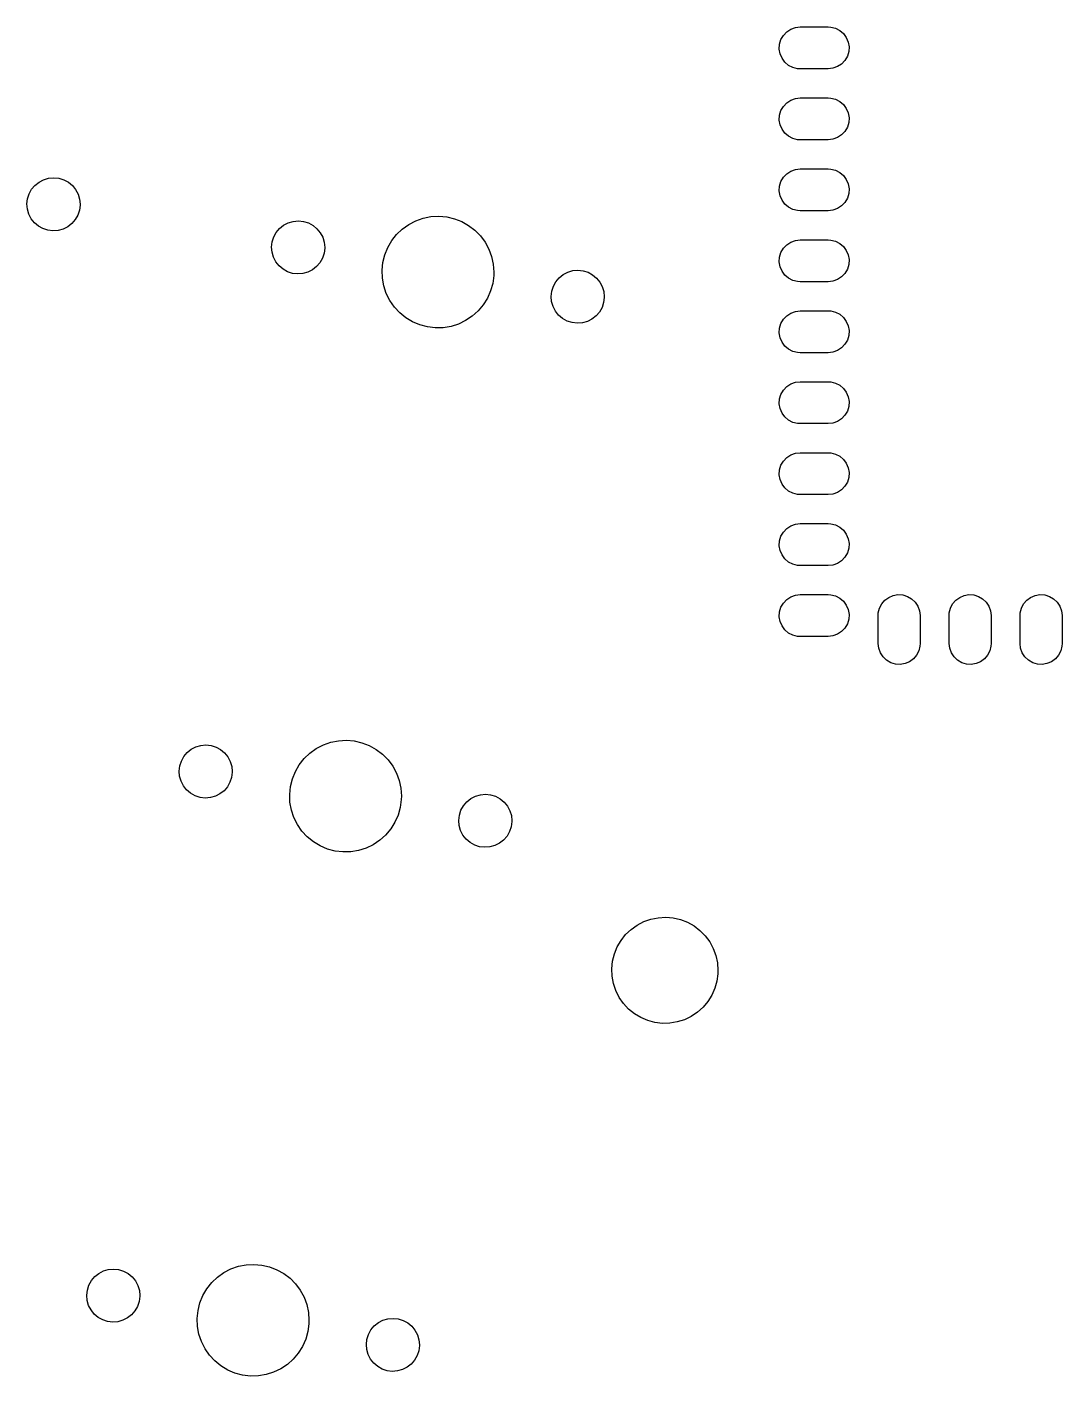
# Model space of a CAD drawing. Extents: x -68 to 324, y -171 to -29.
# Drawn here: x 130.84 to 167.88, y -102.15 to -53.86 of the extents above; entities that cross this region are included whole.
import ezdxf

# ---------------------------------------------------------------- set-up
doc = ezdxf.new("R2010")
doc.units = 0
doc.layers.add('BLACK', color=7, linetype='CONTINUOUS')

msp = doc.modelspace()

# ---------------------------------------------------------------- linework, layer by layer
at = {"layer": 'BLACK', "linetype": 'CONTINUOUS'}
for p, q in [((157.911, -54.1607), (158.031, -54.0346)), ((158.031, -54.0346), (158.176, -53.9394)), ((158.176, -53.9394), (158.339, -53.8801)), ((158.339, -53.8801), (158.512, -53.86)), ((158.512, -53.86), (159.512, -53.86)), ((159.512, -53.86), (159.605, -53.8658)), ((159.605, -53.8658), (159.773, -53.907)), ((159.773, -53.907), (159.928, -53.986)), ((159.928, -53.986), (160.061, -54.0985)), ((157.763, -54.6506), (157.774, -54.4772)), ((157.774, -54.4772), (157.824, -54.3109)), ((157.824, -54.3109), (157.911, -54.1607)), ((160.061, -54.0985), (160.163, -54.2384)), ((160.163, -54.2384), (160.231, -54.3982)), ((160.231, -54.3982), (160.261, -54.5694)), ((160.261, -54.5694), (160.25, -54.7428)), ((157.793, -54.8218), (157.763, -54.6506)), ((157.861, -54.9816), (157.793, -54.8218)), ((157.963, -55.1215), (157.861, -54.9816)), ((160.2, -54.9091), (160.113, -55.0593)), ((160.25, -54.7428), (160.2, -54.9091)), ((158.096, -55.234), (157.963, -55.1215)), ((158.251, -55.313), (158.096, -55.234)), ((158.419, -55.3542), (158.251, -55.313)), ((158.512, -55.36), (158.419, -55.3542)), ((159.512, -55.36), (158.512, -55.36)), ((159.685, -55.3399), (159.512, -55.36)), ((159.848, -55.2806), (159.685, -55.3399)), ((159.993, -55.1854), (159.848, -55.2806)), ((160.113, -55.0593), (159.993, -55.1854)), ((158.031, -56.5746), (158.176, -56.4794)), ((158.176, -56.4794), (158.339, -56.4201)), ((158.339, -56.4201), (158.512, -56.4)), ((158.512, -56.4), (159.512, -56.4)), ((159.512, -56.4), (159.605, -56.4058)), ((159.605, -56.4058), (159.773, -56.447)), ((159.773, -56.447), (159.928, -56.526)), ((157.774, -57.0172), (157.824, -56.8509)), ((157.824, -56.8509), (157.911, -56.7007)), ((157.911, -56.7007), (158.031, -56.5746)), ((159.928, -56.526), (160.061, -56.6385)), ((160.061, -56.6385), (160.163, -56.7784)), ((160.163, -56.7784), (160.231, -56.9382)), ((160.231, -56.9382), (160.261, -57.1094)), ((157.763, -57.1906), (157.774, -57.0172)), ((157.793, -57.3618), (157.763, -57.1906)), ((157.861, -57.5216), (157.793, -57.3618)), ((160.2, -57.4491), (160.113, -57.5993)), ((160.25, -57.2828), (160.2, -57.4491)), ((160.261, -57.1094), (160.25, -57.2828)), ((157.963, -57.6615), (157.861, -57.5216)), ((158.096, -57.774), (157.963, -57.6615)), ((158.251, -57.853), (158.096, -57.774)), ((158.419, -57.8942), (158.251, -57.853)), ((158.512, -57.9), (158.419, -57.8942)), ((159.512, -57.9), (158.512, -57.9)), ((159.685, -57.8799), (159.512, -57.9)), ((159.848, -57.8206), (159.685, -57.8799)), ((159.993, -57.7254), (159.848, -57.8206)), ((160.113, -57.5993), (159.993, -57.7254)), ((131.27, -59.4127), (131.434, -59.3268)), ((131.434, -59.3268), (131.612, -59.2744)), ((131.612, -59.2744), (131.797, -59.2576)), ((131.797, -59.2576), (131.981, -59.277)), ((131.981, -59.277), (132.158, -59.3318)), ((132.158, -59.3318), (132.321, -59.42)), ((157.774, -59.5572), (157.824, -59.3909)), ((157.824, -59.3909), (157.911, -59.2407)), ((157.911, -59.2407), (158.031, -59.1146)), ((158.031, -59.1146), (158.176, -59.0194)), ((158.176, -59.0194), (158.339, -58.9601)), ((158.339, -58.9601), (158.512, -58.94)), ((158.512, -58.94), (159.512, -58.94)), ((159.512, -58.94), (159.605, -58.9458)), ((159.605, -58.9458), (159.773, -58.987)), ((159.773, -58.987), (159.928, -59.066)), ((159.928, -59.066), (160.061, -59.1785)), ((160.061, -59.1785), (160.163, -59.3184)), ((160.163, -59.3184), (160.231, -59.4782)), ((130.861, -60.0101), (130.917, -59.8334)), ((130.917, -59.8334), (131.006, -59.6709)), ((131.006, -59.6709), (131.126, -59.5289)), ((131.126, -59.5289), (131.27, -59.4127)), ((132.321, -59.42), (132.464, -59.5382)), ((132.464, -59.5382), (132.582, -59.6819)), ((132.582, -59.6819), (132.669, -59.8456)), ((132.669, -59.8456), (132.722, -60.0231)), ((157.763, -59.7306), (157.774, -59.5572)), ((157.793, -59.9018), (157.763, -59.7306)), ((160.25, -59.8228), (160.2, -59.9891)), ((160.231, -59.4782), (160.261, -59.6494)), ((160.261, -59.6494), (160.25, -59.8228)), ((130.84, -60.1943), (130.861, -60.0101)), ((130.856, -60.3791), (130.84, -60.1943)), ((132.74, -60.2341), (132.717, -60.4181)), ((132.722, -60.0231), (132.74, -60.2076)), ((132.74, -60.2076), (132.74, -60.2341)), ((157.861, -60.0616), (157.793, -59.9018)), ((157.963, -60.2015), (157.861, -60.0616)), ((158.096, -60.314), (157.963, -60.2015)), ((158.251, -60.393), (158.096, -60.314)), ((159.848, -60.3606), (159.685, -60.4199)), ((159.993, -60.2654), (159.848, -60.3606)), ((160.113, -60.1393), (159.993, -60.2654)), ((160.2, -59.9891), (160.113, -60.1393)), ((130.907, -60.5573), (130.856, -60.3791)), ((130.992, -60.7222), (130.907, -60.5573)), ((131.107, -60.8675), (130.992, -60.7222)), ((132.567, -60.7552), (132.445, -60.8956)), ((132.658, -60.594), (132.567, -60.7552)), ((132.717, -60.4181), (132.658, -60.594)), ((140.189, -60.8705), (140.367, -60.8182)), ((140.367, -60.8182), (140.552, -60.8014)), ((140.552, -60.8014), (140.736, -60.8207)), ((140.736, -60.8207), (140.913, -60.8756)), ((144.503, -60.9282), (144.754, -60.798)), ((144.754, -60.798), (145.02, -60.7044)), ((145.02, -60.7044), (145.297, -60.6492)), ((145.297, -60.6492), (145.579, -60.6337)), ((145.579, -60.6337), (145.861, -60.6581)), ((145.861, -60.6581), (146.136, -60.7219)), ((146.136, -60.7219), (146.4, -60.8238)), ((146.4, -60.8238), (146.646, -60.9619)), ((158.419, -60.4342), (158.251, -60.393)), ((158.512, -60.44), (158.419, -60.4342)), ((159.512, -60.44), (158.512, -60.44)), ((159.685, -60.4199), (159.512, -60.44)), ((131.248, -60.9877), (131.107, -60.8675)), ((131.41, -61.0781), (131.248, -60.9877)), ((131.586, -61.1354), (131.41, -61.0781)), ((131.77, -61.1574), (131.586, -61.1354)), ((131.955, -61.1432), (131.77, -61.1574)), ((132.134, -61.0933), (131.955, -61.1432)), ((132.299, -61.0097), (132.134, -61.0933)), ((132.445, -60.8956), (132.299, -61.0097)), ((139.672, -61.3771), (139.761, -61.2146)), ((139.761, -61.2146), (139.88, -61.0726)), ((139.88, -61.0726), (140.025, -60.9564)), ((140.025, -60.9564), (140.189, -60.8705)), ((140.913, -60.8756), (141.076, -60.9637)), ((141.076, -60.9637), (141.219, -61.0819)), ((141.219, -61.0819), (141.336, -61.2256)), ((141.336, -61.2256), (141.423, -61.3893)), ((143.894, -61.5093), (144.069, -61.2874)), ((144.069, -61.2874), (144.273, -61.0924)), ((144.273, -61.0924), (144.503, -60.9282)), ((146.646, -60.9619), (146.871, -61.1332)), ((146.871, -61.1332), (147.069, -61.3346)), ((139.595, -61.7381), (139.616, -61.5538)), ((139.611, -61.9228), (139.595, -61.7381)), ((139.616, -61.5538), (139.672, -61.3771)), ((141.423, -61.3893), (141.477, -61.5668)), ((141.495, -61.7779), (141.472, -61.9618)), ((141.477, -61.5668), (141.495, -61.7513)), ((141.495, -61.7513), (141.495, -61.7779)), ((143.646, -62.0154), (143.752, -61.7536)), ((143.752, -61.7536), (143.894, -61.5093)), ((147.069, -61.3346), (147.237, -61.5618)), ((147.237, -61.5618), (147.371, -61.8104)), ((147.371, -61.8104), (147.469, -62.0755)), ((157.824, -61.9309), (157.911, -61.7807)), ((157.911, -61.7807), (158.031, -61.6546)), ((158.031, -61.6546), (158.176, -61.5594)), ((158.176, -61.5594), (158.339, -61.5001)), ((158.339, -61.5001), (158.512, -61.48)), ((158.512, -61.48), (159.512, -61.48)), ((159.512, -61.48), (159.605, -61.4858)), ((159.605, -61.4858), (159.773, -61.527)), ((159.773, -61.527), (159.928, -61.606)), ((159.928, -61.606), (160.061, -61.7185)), ((160.061, -61.7185), (160.163, -61.8584)), ((139.662, -62.1011), (139.611, -61.9228)), ((139.747, -62.266), (139.662, -62.1011)), ((139.862, -62.4113), (139.747, -62.266)), ((141.413, -62.1377), (141.321, -62.2989)), ((141.472, -61.9618), (141.413, -62.1377)), ((143.549, -62.5706), (143.578, -62.2896)), ((143.578, -62.2896), (143.646, -62.0154)), ((147.469, -62.0755), (147.528, -62.3517)), ((157.763, -62.2706), (157.774, -62.0972)), ((157.793, -62.4418), (157.763, -62.2706)), ((157.774, -62.0972), (157.824, -61.9309)), ((160.163, -61.8584), (160.231, -62.0182)), ((160.231, -62.0182), (160.261, -62.1894)), ((160.261, -62.1894), (160.25, -62.3628)), ((140.003, -62.5314), (139.862, -62.4113)), ((140.165, -62.6219), (140.003, -62.5314)), ((140.341, -62.6792), (140.165, -62.6219)), ((140.525, -62.7011), (140.341, -62.6792)), ((140.71, -62.6869), (140.525, -62.7011)), ((140.889, -62.637), (140.71, -62.6869)), ((141.054, -62.5534), (140.889, -62.637)), ((141.2, -62.4393), (141.054, -62.5534)), ((141.321, -62.2989), (141.2, -62.4393)), ((143.56, -62.8529), (143.549, -62.5706)), ((147.544, -62.759), (147.506, -63.039)), ((147.528, -62.3517), (147.548, -62.6335)), ((147.548, -62.6335), (147.544, -62.759)), ((149.886, -62.8368), (150.031, -62.7207)), ((150.031, -62.7207), (150.195, -62.6348)), ((150.195, -62.6348), (150.373, -62.5824)), ((150.373, -62.5824), (150.557, -62.5656)), ((150.557, -62.5656), (150.742, -62.585)), ((150.742, -62.585), (150.919, -62.6398)), ((150.919, -62.6398), (151.082, -62.728)), ((151.082, -62.728), (151.225, -62.8462)), ((157.861, -62.6016), (157.793, -62.4418)), ((157.963, -62.7415), (157.861, -62.6016)), ((158.096, -62.854), (157.963, -62.7415)), ((160.113, -62.6793), (159.993, -62.8054)), ((160.2, -62.5291), (160.113, -62.6793)), ((160.25, -62.3628), (160.2, -62.5291)), ((143.611, -63.1308), (143.56, -62.8529)), ((143.7, -63.3988), (143.611, -63.1308)), ((147.506, -63.039), (147.43, -63.3109)), ((149.622, -63.3181), (149.678, -63.1414)), ((149.678, -63.1414), (149.767, -62.9789)), ((149.767, -62.9789), (149.886, -62.8368)), ((151.225, -62.8462), (151.342, -62.9899)), ((151.342, -62.9899), (151.429, -63.1536)), ((151.429, -63.1536), (151.483, -63.3311)), ((158.251, -62.933), (158.096, -62.854)), ((158.419, -62.9742), (158.251, -62.933)), ((158.512, -62.98), (158.419, -62.9742)), ((159.512, -62.98), (158.512, -62.98)), ((159.685, -62.9599), (159.512, -62.98)), ((159.848, -62.9006), (159.685, -62.9599)), ((159.993, -62.8054), (159.848, -62.9006)), ((143.827, -63.6515), (143.7, -63.3988)), ((143.987, -63.884), (143.827, -63.6515)), ((147.316, -63.5693), (147.166, -63.809)), ((147.43, -63.3109), (147.316, -63.5693)), ((149.601, -63.5023), (149.622, -63.3181)), ((149.616, -63.6871), (149.601, -63.5023)), ((149.668, -63.8653), (149.616, -63.6871)), ((151.477, -63.7261), (151.419, -63.902)), ((151.5, -63.5421), (151.477, -63.7261)), ((151.483, -63.3311), (151.501, -63.5156)), ((151.501, -63.5156), (151.5, -63.5421)), ((144.179, -64.0914), (143.987, -63.884)), ((144.398, -64.2698), (144.179, -64.0914)), ((146.774, -64.2138), (146.539, -64.3707)), ((146.984, -64.0253), (146.774, -64.2138)), ((147.166, -63.809), (146.984, -64.0253)), ((149.752, -64.0302), (149.668, -63.8653)), ((149.867, -64.1755), (149.752, -64.0302)), ((150.009, -64.2957), (149.867, -64.1755)), ((151.206, -64.2036), (151.06, -64.3177)), ((151.327, -64.0632), (151.206, -64.2036)), ((151.419, -63.902), (151.327, -64.0632)), ((157.911, -64.3207), (158.031, -64.1946)), ((158.031, -64.1946), (158.176, -64.0994)), ((158.176, -64.0994), (158.339, -64.0401)), ((158.339, -64.0401), (158.512, -64.02)), ((158.512, -64.02), (159.512, -64.02)), ((159.512, -64.02), (159.605, -64.0258)), ((159.605, -64.0258), (159.773, -64.067)), ((159.773, -64.067), (159.928, -64.146)), ((159.928, -64.146), (160.061, -64.2585)), ((144.64, -64.4155), (144.398, -64.2698)), ((144.9, -64.5256), (144.64, -64.4155)), ((145.173, -64.598), (144.9, -64.5256)), ((145.454, -64.6312), (145.173, -64.598)), ((145.736, -64.6246), (145.454, -64.6312)), ((146.015, -64.5782), (145.736, -64.6246)), ((146.284, -64.493), (146.015, -64.5782)), ((146.539, -64.3707), (146.284, -64.493)), ((150.17, -64.3861), (150.009, -64.2957)), ((150.347, -64.4434), (150.17, -64.3861)), ((150.531, -64.4654), (150.347, -64.4434)), ((150.716, -64.4512), (150.531, -64.4654)), ((150.894, -64.4013), (150.716, -64.4512)), ((151.06, -64.3177), (150.894, -64.4013)), ((157.763, -64.8106), (157.774, -64.6372)), ((157.774, -64.6372), (157.824, -64.4709)), ((157.824, -64.4709), (157.911, -64.3207)), ((160.061, -64.2585), (160.163, -64.3984)), ((160.163, -64.3984), (160.231, -64.5582)), ((160.231, -64.5582), (160.261, -64.7294)), ((157.793, -64.9818), (157.763, -64.8106)), ((157.861, -65.1416), (157.793, -64.9818)), ((157.963, -65.2815), (157.861, -65.1416)), ((160.2, -65.0691), (160.113, -65.2193)), ((160.25, -64.9028), (160.2, -65.0691)), ((160.261, -64.7294), (160.25, -64.9028)), ((158.096, -65.394), (157.963, -65.2815)), ((158.251, -65.473), (158.096, -65.394)), ((158.419, -65.5142), (158.251, -65.473)), ((158.512, -65.52), (158.419, -65.5142)), ((159.512, -65.52), (158.512, -65.52)), ((159.685, -65.4999), (159.512, -65.52)), ((159.848, -65.4406), (159.685, -65.4999)), ((159.993, -65.3454), (159.848, -65.4406)), ((160.113, -65.2193), (159.993, -65.3454)), ((158.031, -66.7346), (158.176, -66.6394)), ((158.176, -66.6394), (158.339, -66.5801)), ((158.339, -66.5801), (158.512, -66.56)), ((158.512, -66.56), (159.512, -66.56)), ((159.512, -66.56), (159.605, -66.5658)), ((159.605, -66.5658), (159.773, -66.607)), ((159.773, -66.607), (159.928, -66.686)), ((157.774, -67.1772), (157.824, -67.0109)), ((157.824, -67.0109), (157.911, -66.8607)), ((157.911, -66.8607), (158.031, -66.7346)), ((159.928, -66.686), (160.061, -66.7985)), ((160.061, -66.7985), (160.163, -66.9384)), ((160.163, -66.9384), (160.231, -67.0982)), ((160.231, -67.0982), (160.261, -67.2694)), ((157.763, -67.3506), (157.774, -67.1772)), ((157.793, -67.5218), (157.763, -67.3506)), ((157.861, -67.6816), (157.793, -67.5218)), ((160.25, -67.4428), (160.2, -67.6091)), ((160.261, -67.2694), (160.25, -67.4428)), ((157.963, -67.8215), (157.861, -67.6816)), ((158.096, -67.934), (157.963, -67.8215)), ((158.251, -68.013), (158.096, -67.934)), ((158.419, -68.0542), (158.251, -68.013)), ((158.512, -68.06), (158.419, -68.0542)), ((159.512, -68.06), (158.512, -68.06)), ((159.685, -68.0399), (159.512, -68.06)), ((159.848, -67.9806), (159.685, -68.0399)), ((159.993, -67.8854), (159.848, -67.9806)), ((160.113, -67.7593), (159.993, -67.8854)), ((160.2, -67.6091), (160.113, -67.7593)), ((157.824, -69.5509), (157.911, -69.4007)), ((157.911, -69.4007), (158.031, -69.2746)), ((158.031, -69.2746), (158.176, -69.1794)), ((158.176, -69.1794), (158.339, -69.1201)), ((158.339, -69.1201), (158.512, -69.1)), ((158.512, -69.1), (159.512, -69.1)), ((159.512, -69.1), (159.605, -69.1058)), ((159.605, -69.1058), (159.773, -69.147)), ((159.773, -69.147), (159.928, -69.226)), ((159.928, -69.226), (160.061, -69.3385)), ((160.061, -69.3385), (160.163, -69.4784)), ((160.163, -69.4784), (160.231, -69.6382)), ((157.763, -69.8906), (157.774, -69.7172)), ((157.793, -70.0618), (157.763, -69.8906)), ((157.774, -69.7172), (157.824, -69.5509)), ((160.25, -69.9828), (160.2, -70.1491)), ((160.231, -69.6382), (160.261, -69.8094)), ((160.261, -69.8094), (160.25, -69.9828)), ((157.861, -70.2216), (157.793, -70.0618)), ((157.963, -70.3615), (157.861, -70.2216)), ((158.096, -70.474), (157.963, -70.3615)), ((158.251, -70.553), (158.096, -70.474)), ((159.993, -70.4254), (159.848, -70.5206)), ((160.113, -70.2993), (159.993, -70.4254)), ((160.2, -70.1491), (160.113, -70.2993)), ((158.419, -70.5942), (158.251, -70.553)), ((158.512, -70.6), (158.419, -70.5942)), ((159.512, -70.6), (158.512, -70.6)), ((159.685, -70.5799), (159.512, -70.6)), ((159.848, -70.5206), (159.685, -70.5799)), ((157.824, -72.0909), (157.911, -71.9407)), ((157.911, -71.9407), (158.031, -71.8146)), ((158.031, -71.8146), (158.176, -71.7194)), ((158.176, -71.7194), (158.339, -71.6601)), ((158.339, -71.6601), (158.512, -71.64)), ((158.512, -71.64), (159.512, -71.64)), ((159.512, -71.64), (159.605, -71.6458)), ((159.605, -71.6458), (159.773, -71.687)), ((159.773, -71.687), (159.928, -71.766)), ((159.928, -71.766), (160.061, -71.8785)), ((160.061, -71.8785), (160.163, -72.0184)), ((157.763, -72.4306), (157.774, -72.2572)), ((157.793, -72.6018), (157.763, -72.4306)), ((157.774, -72.2572), (157.824, -72.0909)), ((160.163, -72.0184), (160.231, -72.1782)), ((160.231, -72.1782), (160.261, -72.3494)), ((160.261, -72.3494), (160.25, -72.5228)), ((157.861, -72.7616), (157.793, -72.6018)), ((157.963, -72.9015), (157.861, -72.7616)), ((158.096, -73.014), (157.963, -72.9015)), ((160.113, -72.8393), (159.993, -72.9654)), ((160.2, -72.6891), (160.113, -72.8393)), ((160.25, -72.5228), (160.2, -72.6891)), ((158.251, -73.093), (158.096, -73.014)), ((158.419, -73.1342), (158.251, -73.093)), ((158.512, -73.14), (158.419, -73.1342)), ((159.512, -73.14), (158.512, -73.14)), ((159.685, -73.1199), (159.512, -73.14)), ((159.848, -73.0606), (159.685, -73.1199)), ((159.993, -72.9654), (159.848, -73.0606)), ((157.911, -74.4807), (158.031, -74.3546)), ((158.031, -74.3546), (158.176, -74.2594)), ((158.176, -74.2594), (158.339, -74.2001)), ((158.339, -74.2001), (158.512, -74.18)), ((158.512, -74.18), (159.512, -74.18)), ((159.512, -74.18), (159.605, -74.1858)), ((159.605, -74.1858), (159.773, -74.227)), ((159.773, -74.227), (159.928, -74.306)), ((159.928, -74.306), (160.061, -74.4185)), ((161.541, -74.3815), (161.68, -74.2785)), ((161.68, -74.2785), (161.84, -74.2105)), ((161.84, -74.2105), (162.011, -74.1811)), ((162.011, -74.1811), (162.185, -74.1919)), ((162.185, -74.1919), (162.351, -74.2422)), ((162.351, -74.2422), (162.501, -74.3295)), ((162.501, -74.3295), (162.627, -74.4489)), ((164.081, -74.3815), (164.22, -74.2785)), ((164.22, -74.2785), (164.38, -74.2105)), ((164.38, -74.2105), (164.551, -74.1811)), ((164.551, -74.1811), (164.725, -74.1919)), ((164.725, -74.1919), (164.891, -74.2422)), ((164.891, -74.2422), (165.041, -74.3295)), ((165.041, -74.3295), (165.167, -74.4489)), ((166.621, -74.3815), (166.76, -74.2785)), ((166.76, -74.2785), (166.92, -74.2105)), ((166.92, -74.2105), (167.091, -74.1811)), ((167.091, -74.1811), (167.265, -74.1919)), ((167.265, -74.1919), (167.431, -74.2422)), ((167.431, -74.2422), (167.581, -74.3295)), ((167.581, -74.3295), (167.707, -74.4489)), ((157.763, -74.9706), (157.774, -74.7972)), ((157.774, -74.7972), (157.824, -74.6309)), ((157.824, -74.6309), (157.911, -74.4807)), ((160.061, -74.4185), (160.163, -74.5584)), ((160.163, -74.5584), (160.231, -74.7182)), ((160.231, -74.7182), (160.261, -74.8894)), ((161.302, -74.93), (161.308, -74.8373)), ((161.308, -74.8373), (161.349, -74.6686)), ((161.349, -74.6686), (161.428, -74.5139)), ((161.428, -74.5139), (161.541, -74.3815)), ((162.627, -74.4489), (162.723, -74.5942)), ((162.723, -74.5942), (162.782, -74.7575)), ((162.782, -74.7575), (162.802, -74.93)), ((163.842, -74.93), (163.848, -74.8373)), ((163.848, -74.8373), (163.889, -74.6686)), ((163.889, -74.6686), (163.968, -74.5139)), ((163.968, -74.5139), (164.081, -74.3815)), ((165.167, -74.4489), (165.263, -74.5942)), ((165.263, -74.5942), (165.322, -74.7575)), ((165.322, -74.7575), (165.342, -74.93)), ((166.382, -74.93), (166.388, -74.8373)), ((166.388, -74.8373), (166.429, -74.6686)), ((166.429, -74.6686), (166.508, -74.5139)), ((166.508, -74.5139), (166.621, -74.3815)), ((167.707, -74.4489), (167.803, -74.5942)), ((167.803, -74.5942), (167.862, -74.7575)), ((167.862, -74.7575), (167.882, -74.93)), ((157.793, -75.1418), (157.763, -74.9706)), ((157.861, -75.3016), (157.793, -75.1418)), ((157.963, -75.4415), (157.861, -75.3016)), ((160.2, -75.2291), (160.113, -75.3793)), ((160.25, -75.0628), (160.2, -75.2291)), ((160.261, -74.8894), (160.25, -75.0628)), ((161.302, -75.93), (161.302, -74.93)), ((162.802, -74.93), (162.802, -75.93)), ((163.842, -75.93), (163.842, -74.93)), ((165.342, -74.93), (165.342, -75.93)), ((166.382, -75.93), (166.382, -74.93)), ((167.882, -74.93), (167.882, -75.93)), ((158.096, -75.554), (157.963, -75.4415)), ((158.251, -75.633), (158.096, -75.554)), ((158.419, -75.6742), (158.251, -75.633)), ((158.512, -75.68), (158.419, -75.6742)), ((159.512, -75.68), (158.512, -75.68)), ((159.685, -75.6599), (159.512, -75.68)), ((159.848, -75.6006), (159.685, -75.6599)), ((159.993, -75.5054), (159.848, -75.6006)), ((160.113, -75.3793), (159.993, -75.5054)), ((161.322, -76.1025), (161.302, -75.93)), ((161.381, -76.2658), (161.322, -76.1025)), ((161.477, -76.4111), (161.381, -76.2658)), ((162.755, -76.1914), (162.676, -76.3461)), ((162.796, -76.0227), (162.755, -76.1914)), ((162.802, -75.93), (162.796, -76.0227)), ((163.862, -76.1025), (163.842, -75.93)), ((163.921, -76.2658), (163.862, -76.1025)), ((164.017, -76.4111), (163.921, -76.2658)), ((165.295, -76.1914), (165.216, -76.3461)), ((165.336, -76.0227), (165.295, -76.1914)), ((165.342, -75.93), (165.336, -76.0227)), ((166.402, -76.1025), (166.382, -75.93)), ((166.461, -76.2658), (166.402, -76.1025)), ((166.557, -76.4111), (166.461, -76.2658)), ((167.835, -76.1914), (167.756, -76.3461)), ((167.876, -76.0227), (167.835, -76.1914)), ((167.882, -75.93), (167.876, -76.0227)), ((161.603, -76.5305), (161.477, -76.4111)), ((161.753, -76.6178), (161.603, -76.5305)), ((161.919, -76.6681), (161.753, -76.6178)), ((162.093, -76.6789), (161.919, -76.6681)), ((162.264, -76.6495), (162.093, -76.6789)), ((162.424, -76.5815), (162.264, -76.6495)), ((162.563, -76.4785), (162.424, -76.5815)), ((162.676, -76.3461), (162.563, -76.4785)), ((164.143, -76.5305), (164.017, -76.4111)), ((164.293, -76.6178), (164.143, -76.5305)), ((164.459, -76.6681), (164.293, -76.6178)), ((164.633, -76.6789), (164.459, -76.6681)), ((164.804, -76.6495), (164.633, -76.6789)), ((164.964, -76.5815), (164.804, -76.6495)), ((165.103, -76.4785), (164.964, -76.5815)), ((165.216, -76.3461), (165.103, -76.4785)), ((166.683, -76.5305), (166.557, -76.4111)), ((166.833, -76.6178), (166.683, -76.5305)), ((166.999, -76.6681), (166.833, -76.6178)), ((167.173, -76.6789), (166.999, -76.6681)), ((167.344, -76.6495), (167.173, -76.6789)), ((167.504, -76.5815), (167.344, -76.6495)), ((167.643, -76.4785), (167.504, -76.5815)), ((167.756, -76.3461), (167.643, -76.4785)), ((136.717, -79.717), (136.881, -79.6311)), ((136.881, -79.6311), (137.059, -79.5787)), ((137.059, -79.5787), (137.244, -79.5619)), ((137.244, -79.5619), (137.428, -79.5813)), ((137.428, -79.5813), (137.605, -79.6362)), ((137.605, -79.6362), (137.768, -79.7243)), ((141.195, -79.6888), (141.446, -79.5585)), ((141.446, -79.5585), (141.712, -79.4649)), ((141.712, -79.4649), (141.989, -79.4098)), ((141.989, -79.4098), (142.271, -79.3943)), ((142.271, -79.3943), (142.553, -79.4187)), ((142.553, -79.4187), (142.828, -79.4825)), ((142.828, -79.4825), (143.092, -79.5844)), ((143.092, -79.5844), (143.338, -79.7224)), ((136.308, -80.3144), (136.364, -80.1377)), ((136.364, -80.1377), (136.453, -79.9752)), ((136.453, -79.9752), (136.572, -79.8332)), ((136.572, -79.8332), (136.717, -79.717)), ((137.768, -79.7243), (137.911, -79.8425)), ((137.911, -79.8425), (138.028, -79.9862)), ((138.028, -79.9862), (138.115, -80.1499)), ((138.115, -80.1499), (138.169, -80.3274)), ((140.586, -80.2699), (140.761, -80.048)), ((140.761, -80.048), (140.965, -79.853)), ((140.965, -79.853), (141.195, -79.6888)), ((143.338, -79.7224), (143.563, -79.8938)), ((143.563, -79.8938), (143.761, -80.0952)), ((143.761, -80.0952), (143.929, -80.3224)), ((136.287, -80.4987), (136.308, -80.3144)), ((136.303, -80.6834), (136.287, -80.4987)), ((138.187, -80.5384), (138.164, -80.7224)), ((138.169, -80.3274), (138.187, -80.5119)), ((138.187, -80.5119), (138.187, -80.5384)), ((140.338, -80.776), (140.444, -80.5142)), ((140.444, -80.5142), (140.586, -80.2699)), ((143.929, -80.3224), (144.063, -80.571)), ((144.063, -80.571), (144.161, -80.8361)), ((136.354, -80.8616), (136.303, -80.6834)), ((136.439, -81.0265), (136.354, -80.8616)), ((136.554, -81.1718), (136.439, -81.0265)), ((138.013, -81.0595), (137.892, -81.1999)), ((138.105, -80.8983), (138.013, -81.0595)), ((138.164, -80.7224), (138.105, -80.8983)), ((140.241, -81.3312), (140.27, -81.0502)), ((140.27, -81.0502), (140.338, -80.776)), ((144.161, -80.8361), (144.22, -81.1123)), ((144.22, -81.1123), (144.24, -81.3941)), ((136.695, -81.292), (136.554, -81.1718)), ((136.857, -81.3825), (136.695, -81.292)), ((137.033, -81.4398), (136.857, -81.3825)), ((137.217, -81.4617), (137.033, -81.4398)), ((137.402, -81.4475), (137.217, -81.4617)), ((137.581, -81.3976), (137.402, -81.4475)), ((137.746, -81.314), (137.581, -81.3976)), ((137.892, -81.1999), (137.746, -81.314)), ((140.252, -81.6135), (140.241, -81.3312)), ((144.236, -81.5196), (144.198, -81.7996)), ((144.24, -81.3941), (144.236, -81.5196)), ((146.459, -81.7395), (146.578, -81.5974)), ((146.578, -81.5974), (146.723, -81.4813)), ((146.723, -81.4813), (146.887, -81.3954)), ((146.887, -81.3954), (147.065, -81.343)), ((147.065, -81.343), (147.249, -81.3262)), ((147.249, -81.3262), (147.434, -81.3456)), ((147.434, -81.3456), (147.611, -81.4004)), ((147.611, -81.4004), (147.774, -81.4886)), ((147.774, -81.4886), (147.917, -81.6068)), ((147.917, -81.6068), (148.034, -81.7505)), ((140.303, -81.8914), (140.252, -81.6135)), ((140.392, -82.1594), (140.303, -81.8914)), ((144.122, -82.0715), (144.008, -82.3299)), ((144.198, -81.7996), (144.122, -82.0715)), ((146.293, -82.2629), (146.314, -82.0787)), ((146.314, -82.0787), (146.37, -81.9019)), ((146.37, -81.9019), (146.459, -81.7395)), ((148.034, -81.7505), (148.121, -81.9142)), ((148.121, -81.9142), (148.175, -82.0917)), ((148.175, -82.0917), (148.193, -82.2762)), ((140.519, -82.4121), (140.392, -82.1594)), ((140.679, -82.6445), (140.519, -82.4121)), ((143.858, -82.5696), (143.676, -82.7859)), ((144.008, -82.3299), (143.858, -82.5696)), ((146.308, -82.4477), (146.293, -82.2629)), ((146.36, -82.6259), (146.308, -82.4477)), ((148.169, -82.4867), (148.111, -82.6626)), ((148.192, -82.3027), (148.169, -82.4867)), ((148.193, -82.2762), (148.192, -82.3027)), ((140.871, -82.852), (140.679, -82.6445)), ((141.09, -83.0304), (140.871, -82.852)), ((141.332, -83.1761), (141.09, -83.0304)), ((143.466, -82.9744), (143.231, -83.1313)), ((143.676, -82.7859), (143.466, -82.9744)), ((146.444, -82.7908), (146.36, -82.6259)), ((146.559, -82.9361), (146.444, -82.7908)), ((146.701, -83.0563), (146.559, -82.9361)), ((146.862, -83.1467), (146.701, -83.0563)), ((147.898, -82.9641), (147.752, -83.0783)), ((148.019, -82.8238), (147.898, -82.9641)), ((148.111, -82.6626), (148.019, -82.8238)), ((141.592, -83.2862), (141.332, -83.1761)), ((141.865, -83.3586), (141.592, -83.2862)), ((142.146, -83.3918), (141.865, -83.3586)), ((142.428, -83.3852), (142.146, -83.3918)), ((142.707, -83.3388), (142.428, -83.3852)), ((142.976, -83.2536), (142.707, -83.3388)), ((143.231, -83.1313), (142.976, -83.2536)), ((147.039, -83.204), (146.862, -83.1467)), ((147.223, -83.226), (147.039, -83.204)), ((147.408, -83.2118), (147.223, -83.226)), ((147.586, -83.1619), (147.408, -83.2118)), ((147.752, -83.0783), (147.586, -83.1619)), ((152.677, -86.01), (152.915, -85.8863)), ((152.915, -85.8863), (153.169, -85.7973)), ((153.169, -85.7973), (153.432, -85.745)), ((153.432, -85.745), (153.7, -85.7302)), ((153.7, -85.7302), (153.967, -85.7534)), ((153.967, -85.7534), (154.229, -85.814)), ((154.229, -85.814), (154.479, -85.9108)), ((154.479, -85.9108), (154.713, -86.042)), ((152.099, -86.562), (152.265, -86.3513)), ((152.265, -86.3513), (152.459, -86.166)), ((152.459, -86.166), (152.677, -86.01)), ((154.713, -86.042), (154.926, -86.2048)), ((154.926, -86.2048), (155.115, -86.396)), ((155.115, -86.396), (155.274, -86.6119)), ((151.863, -87.0429), (151.964, -86.7941)), ((151.964, -86.7941), (152.099, -86.562)), ((155.274, -86.6119), (155.402, -86.8481)), ((155.402, -86.8481), (155.495, -87.0999)), ((151.771, -87.5703), (151.798, -87.3033)), ((151.798, -87.3033), (151.863, -87.0429)), ((155.495, -87.0999), (155.551, -87.3623)), ((155.551, -87.3623), (155.57, -87.63)), ((151.781, -87.8385), (151.771, -87.5703)), ((151.83, -88.1025), (151.781, -87.8385)), ((155.566, -87.7493), (155.531, -88.0153)), ((155.57, -87.63), (155.566, -87.7493)), ((151.915, -88.3571), (151.83, -88.1025)), ((152.035, -88.5972), (151.915, -88.3571)), ((155.458, -88.2736), (155.349, -88.5191)), ((155.531, -88.0153), (155.458, -88.2736)), ((152.187, -88.818), (152.035, -88.5972)), ((152.369, -89.015), (152.187, -88.818)), ((155.207, -88.7468), (155.034, -88.9522)), ((155.349, -88.5191), (155.207, -88.7468)), ((152.577, -89.1845), (152.369, -89.015)), ((152.807, -89.3229), (152.577, -89.1845)), ((153.055, -89.4276), (152.807, -89.3229)), ((154.611, -89.2804), (154.369, -89.3966)), ((154.835, -89.1313), (154.611, -89.2804)), ((155.034, -88.9522), (154.835, -89.1313)), ((153.314, -89.4963), (153.055, -89.4276)), ((153.58, -89.5279), (153.314, -89.4963)), ((153.849, -89.5216), (153.58, -89.5279)), ((154.114, -89.4775), (153.849, -89.5216)), ((154.369, -89.3966), (154.114, -89.4775)), ((133.264, -98.5938), (133.409, -98.4776)), ((133.409, -98.4776), (133.573, -98.3917)), ((133.573, -98.3917), (133.751, -98.3393)), ((133.751, -98.3393), (133.936, -98.3225)), ((133.936, -98.3225), (134.12, -98.3419)), ((134.12, -98.3419), (134.297, -98.3967)), ((134.297, -98.3967), (134.46, -98.4849)), ((134.46, -98.4849), (134.603, -98.6031)), ((137.657, -98.6136), (137.887, -98.4494)), ((137.887, -98.4494), (138.138, -98.3191)), ((138.138, -98.3191), (138.404, -98.2255)), ((138.404, -98.2255), (138.681, -98.1704)), ((138.681, -98.1704), (138.963, -98.1549)), ((138.963, -98.1549), (139.245, -98.1793)), ((139.245, -98.1793), (139.52, -98.2431)), ((139.52, -98.2431), (139.784, -98.345)), ((139.784, -98.345), (140.03, -98.483)), ((140.03, -98.483), (140.255, -98.6544)), ((133, -99.075), (133.056, -98.8983)), ((133.056, -98.8983), (133.145, -98.7358)), ((133.145, -98.7358), (133.264, -98.5938)), ((134.603, -98.6031), (134.72, -98.7468)), ((134.72, -98.7468), (134.807, -98.9105)), ((134.807, -98.9105), (134.861, -99.088)), ((137.278, -99.0305), (137.453, -98.8086)), ((137.453, -98.8086), (137.657, -98.6136)), ((140.255, -98.6544), (140.453, -98.8557)), ((140.453, -98.8557), (140.621, -99.083)), ((132.979, -99.2592), (133, -99.075)), ((132.995, -99.444), (132.979, -99.2592)), ((133.046, -99.6222), (132.995, -99.444)), ((134.879, -99.299), (134.856, -99.483)), ((134.861, -99.088), (134.879, -99.2725)), ((134.879, -99.2725), (134.879, -99.299)), ((137.03, -99.5366), (137.136, -99.2748)), ((137.136, -99.2748), (137.278, -99.0305)), ((140.621, -99.083), (140.755, -99.3316)), ((140.755, -99.3316), (140.853, -99.5967)), ((133.131, -99.7871), (133.046, -99.6222)), ((133.246, -99.9324), (133.131, -99.7871)), ((133.387, -100.053), (133.246, -99.9324)), ((134.584, -99.9605), (134.438, -100.075)), ((134.705, -99.8201), (134.584, -99.9605)), ((134.797, -99.6589), (134.705, -99.8201)), ((134.856, -99.483), (134.797, -99.6589)), ((136.933, -100.092), (136.962, -99.8108)), ((136.962, -99.8108), (137.03, -99.5366)), ((140.853, -99.5967), (140.912, -99.8728)), ((140.912, -99.8728), (140.932, -100.155)), ((133.549, -100.143), (133.387, -100.053)), ((133.725, -100.2), (133.549, -100.143)), ((133.909, -100.222), (133.725, -100.2)), ((134.094, -100.208), (133.909, -100.222)), ((134.273, -100.158), (134.094, -100.208)), ((134.438, -100.075), (134.273, -100.158)), ((136.944, -100.374), (136.933, -100.092)), ((136.995, -100.652), (136.944, -100.374)), ((140.928, -100.28), (140.89, -100.56)), ((140.932, -100.155), (140.928, -100.28)), ((143.151, -100.5), (143.27, -100.358)), ((143.27, -100.358), (143.415, -100.242)), ((143.415, -100.242), (143.579, -100.156)), ((143.579, -100.156), (143.757, -100.104)), ((143.757, -100.104), (143.941, -100.087)), ((143.941, -100.087), (144.126, -100.106)), ((144.126, -100.106), (144.303, -100.161)), ((144.303, -100.161), (144.466, -100.249)), ((144.466, -100.249), (144.609, -100.367)), ((144.609, -100.367), (144.726, -100.511)), ((137.084, -100.92), (136.995, -100.652)), ((137.211, -101.173), (137.084, -100.92)), ((140.814, -100.832), (140.7, -101.091)), ((140.89, -100.56), (140.814, -100.832)), ((142.985, -101.024), (143.006, -100.839)), ((143.006, -100.839), (143.062, -100.663)), ((143.062, -100.663), (143.151, -100.5)), ((144.726, -100.511), (144.813, -100.675)), ((144.813, -100.675), (144.867, -100.852)), ((144.867, -100.852), (144.885, -101.037)), ((137.371, -101.405), (137.211, -101.173)), ((137.563, -101.613), (137.371, -101.405)), ((140.55, -101.33), (140.368, -101.546)), ((140.7, -101.091), (140.55, -101.33)), ((143, -101.208), (142.985, -101.024)), ((143.052, -101.386), (143, -101.208)), ((143.136, -101.551), (143.052, -101.386)), ((144.861, -101.247), (144.803, -101.423)), ((144.884, -101.063), (144.861, -101.247)), ((144.885, -101.037), (144.884, -101.063)), ((137.782, -101.791), (137.563, -101.613)), ((138.024, -101.937), (137.782, -101.791)), ((139.923, -101.892), (139.668, -102.014)), ((140.158, -101.735), (139.923, -101.892)), ((140.368, -101.546), (140.158, -101.735)), ((143.251, -101.697), (143.136, -101.551)), ((143.393, -101.817), (143.251, -101.697)), ((143.554, -101.907), (143.393, -101.817)), ((144.444, -101.839), (144.278, -101.922)), ((144.59, -101.725), (144.444, -101.839)), ((144.711, -101.584), (144.59, -101.725)), ((144.803, -101.423), (144.711, -101.584)), ((138.284, -102.047), (138.024, -101.937)), ((138.557, -102.119), (138.284, -102.047)), ((138.838, -102.152), (138.557, -102.119)), ((139.12, -102.146), (138.838, -102.152)), ((139.399, -102.099), (139.12, -102.146)), ((139.668, -102.014), (139.399, -102.099)), ((143.731, -101.965), (143.554, -101.907)), ((143.915, -101.987), (143.731, -101.965)), ((144.1, -101.972), (143.915, -101.987)), ((144.278, -101.922), (144.1, -101.972))]:
    msp.add_line(p, q, dxfattribs=at)

doc.saveas('drawing.dxf')
